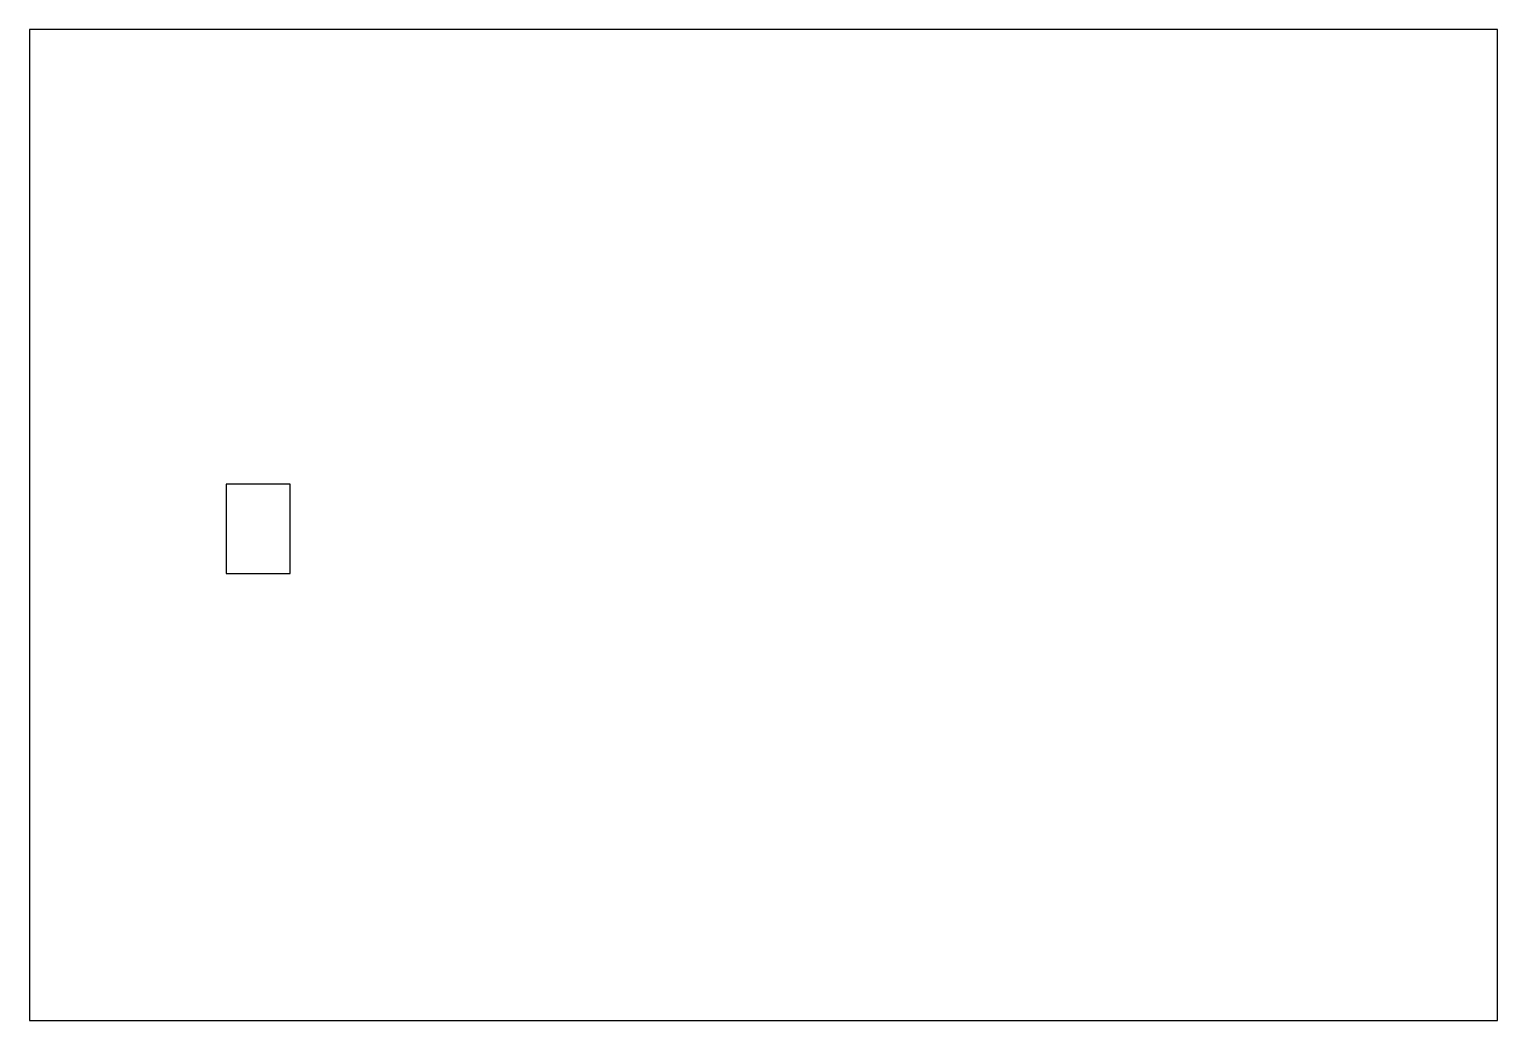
# Model space of a CAD drawing. Extents: x 0 to 40, y 0 to 27.
import ezdxf

# ---------------------------------------------------------------- set-up
doc = ezdxf.new("R2010")
doc.units = 0
doc.layers.add('BG_OUTLINE', color=1, linetype='CONTINUOUS')
doc.layers.add('BG_SOLDERMASK_TOP', color=141, linetype='CONTINUOUS')

msp = doc.modelspace()

# ---------------------------------------------------------------- linework, layer by layer
at = {"layer": 'BG_OUTLINE'}
msp.add_lwpolyline([(0, 27.000022), (0, 0), (39.999996, 0), (39.999996, 27.000022)], close=True, dxfattribs=at)
at = {"layer": 'BG_SOLDERMASK_TOP'}
msp.add_lwpolyline([(5.359146, 14.61008), (5.359146, 12.18184), (7.108952, 12.18184), (7.108952, 14.61008)], close=True, dxfattribs=at)

doc.saveas('drawing.dxf')
